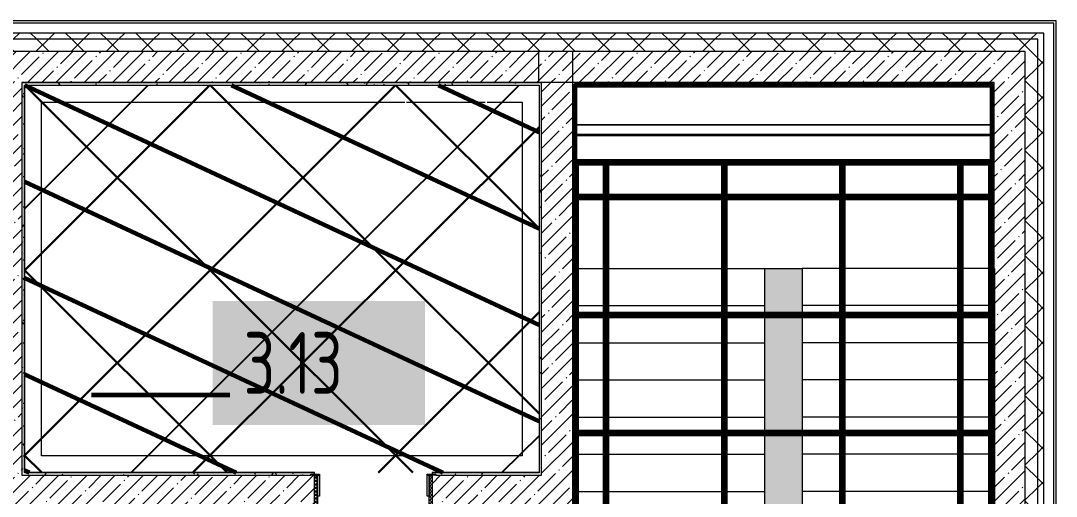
# Model space of a CAD drawing. Header units: millimetres. Extents: x -164500 to 426394, y -51911 to 102118.
# Drawn here: x 374187 to 382537, y 23510 to 27350 of the extents above; entities that cross this region are included whole.
import ezdxf

# ---------------------------------------------------------------- set-up
doc = ezdxf.new("R2010")
doc.units = ezdxf.units.MM
for name, color, linetype, lineweight in [('0) шлифовка', 5, 'Continuous', 60), ('1.4) Плинтус 5 вып', 6, 'Continuous', 60), ('336 лестницы', 150, 'Continuous', 120), ('374 ПК-4', 211, 'Continuous', 120), ('5.3) Л-7 Линолеум 4 вып', 230, 'Continuous', 30), ('A-DOOR-2', 7, 'Continuous', 5), ('A-DOOR-FRAM-2', 7, 'Continuous', 5), ('A-FLOR', 7, 'Continuous', 9), ('A-WALL', 7, 'Continuous', 5), ('I-WALL', 7, 'Continuous', 5), ('S-STRS', 7, 'Continuous', 9)]:
    doc.layers.add(name, color=color, linetype=linetype, lineweight=lineweight)
doc.layers.add('2) защита вин плитк', color=6, linetype='Continuous')
doc.layers.add('3.2.3) П-13.2', color=6, linetype='Continuous')
doc.layers.add('A-AREA-PATT-3', color=7, linetype='Continuous', lineweight=5, true_color=0xe6fae8, transparency=1)
for name, color, linetype, lineweight, true_color in [('A-DOOR-FRAM-1', 7, 'Continuous', 5, 0xc0c0c0), ('A-WALL-1', 9, 'Continuous', 5, 0x808080), ('A-WALL-FNSH-1', 9, 'Continuous', 5, 0x808080)]:
    doc.layers.add(name, color=color, linetype=linetype, lineweight=lineweight, true_color=true_color)
doc.styles.add('СПДС', font='ГОСТ тип А.ttf', dxfattribs={"width": 0.9})
pattern_1 = [(45, (289227.4, 1e-08), (-141.42136, 141.42136), []), (135, (289227.4, 1e-08), (-141.42136, -141.42136), [])]
pattern_2 = [(45, (289227.4, 1e-08), (-114.04925, 114.04925), []), (45, (289341.45, 1e-08), (-114.04925, 114.04925), [201.612, -40.322, 6.706, -33.617])]
pattern_3 = [(0, (289227.4, 1e-08), (243.84, 60.96), [20.117, -162.763, 20.117, -162.763, -975.36]), (0, (289227.4, 1e-08), (243.84, 60.96), [-365.76, 20.117, -345.643, 20.117, -162.763, -426.72]), (0, (289227.4, 1e-08), (243.84, 60.96), [-914.4, 20.117, -101.803, 20.117, -284.683]), (120, (289318.84, 30.48), (-174.71291, 180.691634), [20.117, -162.763, 20.117, -162.763, -975.36]), (120, (289318.84, 30.48), (-174.71291, 180.691634), [-365.76, 20.117, -345.643, 20.117, -162.763, -426.72]), (120, (289318.84, 30.48), (-174.71291, 180.691634), [-914.4, 20.117, -101.803, 20.117, -284.683]), (240, (289349.32, 152.4), (-69.12709, -241.651634), [20.117, -162.763, 20.117, -162.763, -975.36]), (240, (289349.32, 152.4), (-69.12709, -241.651634), [-365.76, 20.117, -345.643, 20.117, -162.763, -426.72]), (240, (289349.32, 152.4), (-69.12709, -241.651634), [-914.4, 20.117, -101.803, 20.117, -284.683])]

# ---------------------------------------------------------------- blocks, each defined once
blk = doc.blocks.new('Зашивка приборов отопления39 - Зашивка приборов отопления-33325432-Объем проектирования 3 этажа')
at = {"layer": 'A-WALL'}
for p, q in [((120724.7, 17931.2), (124084.7, 17931.2)), ((124084.7, 17931.2), (120724.7, 17931.2)), ((120724.7, 17856.2), (124084.7, 17856.2))]:
    blk.add_line(p, q, dxfattribs=at)

msp = doc.modelspace()

# ---------------------------------------------------------------- hatches: boundary and pattern name
at = {"layer": '0) шлифовка', "true_color": 0x2776bb}
h = msp.add_hatch(dxfattribs=at)
h.set_pattern_fill('ANSI31', color=152, scale=222, angle=110)
h.set_pattern_definition([(155, (374218.4, 26829), (-297.88, -638.81), [])])
h.paths.add_polyline_path([(378366.402, 26829), (374218.402, 26829), (374218.402, 23701), (376555.402, 23701), (378366.402, 23701)])
at = {"layer": '2) защита вин плитк'}
h = msp.add_hatch(dxfattribs=at)
h.set_pattern_fill('ANSI31', color=256, scale=333)
h.set_pattern_definition([(45, (374218.4, 26829), (-747.6, 747.6), [])])
h.paths.add_polyline_path([(378366.402, 26829), (374218.402, 26829), (374218.402, 23701), (376555.402, 23701), (378366.402, 23701)])
at = {"layer": '3.2.3) П-13.2'}
h = msp.add_hatch(dxfattribs=at)
h.set_pattern_fill('ANSI32', color=256, scale=222)
h.set_pattern_definition([(45, (374218.4, 26829), (-1495.2, 1495.2), []), (45, (375215.2, 26829), (-1495.2, 1495.2), [])])
h.paths.add_polyline_path([(378366.402, 26829), (374218.402, 26829), (374218.402, 23701), (376555.402, 23701), (378366.402, 23701)])
at = {"layer": '336 лестницы'}
h = msp.add_hatch(dxfattribs=at)
h.set_pattern_fill('ANSI37', color=256, scale=300, angle=45)
h.set_pattern_definition([(90, (205553.1, 26879), (-952.5, 0), []), (180, (205553.1, 26879), (-6e-14, -952.5), [])])
h.paths.add_polyline_path([(378658.402, 20414.776), (382012.121, 20414.776), (382014.446, 26205.358), (378660.727, 26205.358)])
at = {"layer": '5.3) Л-7 Линолеум 4 вып'}
h = msp.add_hatch(dxfattribs=at)
h.set_pattern_fill('ANSI37', color=256, scale=333)
h.set_pattern_definition([(45, (374218.4, 26829), (-747.6, 747.6), []), (135, (374218.4, 26829), (-747.6, -747.6), [])])
h.paths.add_polyline_path([(378366.402, 26829), (374218.402, 26829), (374218.402, 23701), (376555.402, 23701), (378366.402, 23701)])
at = {"layer": 'A-AREA-PATT-3'}
h = msp.add_hatch(color=256, dxfattribs=at)
h.paths.add_polyline_path([(380487.402, 21450), (380487.402, 25350), (380187.402, 25350), (380187.402, 21450), (380230.916, 21450)])
h.paths.add_polyline_path([(379556.549, 22836.509), (379550.549, 22836.509), (379552.755, 22842.393), (379555.864, 22843.265), (379556.376, 22839.953)])
h.paths.add_polyline_path([(379931.549, 21608.67), (379946.549, 21608.67), (379946.549, 21626.47), (379964.349, 21626.47), (379964.349, 21633.889), (380016.549, 21633.889), (380016.549, 21654.248), (379964.349, 21654.248), (379964.349, 22726.47), (379946.549, 22726.47), (379946.549, 22744.27), (379556.549, 22744.27), (379555.032, 22973.039), (379549.878, 22974.971), (379547.549, 22975.127), (379437.755, 22972.833), (379436.549, 22970.539), (379436.549, 22744.27), (379046.549, 22744.27), (379046.549, 22726.47), (379028.749, 22726.47), (379028.749, 21654.248), (378976.549, 21654.248), (378976.549, 21633.889), (379028.749, 21633.889), (379028.749, 21626.47), (379046.549, 21626.47), (379046.549, 21608.67), (379876.549, 21608.67)])
h.paths.add_polyline_path([(379442.549, 22814.829), (379442.549, 22836.509), (379436.549, 22836.509), (379439.185, 22842.718), (379442.565, 22841.402), (379442.57, 22814.833)])
h.paths.add_polyline_path([(379550.534, 22842.515), (379552.549, 22844.864), (379550.549, 22842.528)])
h.paths.add_polyline_path([(382027.402, 22903.119), (382027.402, 23129.59), (382017.402, 23129.59), (382017.402, 22903.119)])
at = {"layer": 'A-DOOR-2'}
h = msp.add_hatch(dxfattribs=at)
h.set_pattern_fill('FP_235', color=256, style=0, pattern_type=2)
h.set_pattern_definition([(225, (378844.313, 23365.315), (-14.14214, 14.14214), []), (135, (378844.313, 23365.315), (14.14214, 14.14214), [])])
h.paths.add_polyline_path([(377480.402, 23430), (377505.402, 23430), (377505.402, 23680), (377480.402, 23679.42), (377480.402, 23442.908)])
at = {"layer": 'A-DOOR-FRAM-2'}
h = msp.add_hatch(dxfattribs=at)
h.set_pattern_fill('FP_236', color=256, style=0, pattern_type=2)
h.set_pattern_definition([(315, (376721.518, 23365.315), (-14.1421, -14.1421), []), (225, (376721.518, 23365.315), (-14.1421, 14.1421), [])])
h.paths.add_polyline_path([(376580.402, 23430), (376580.402, 23680), (376555.402, 23680), (376555.402, 23430)])
at = {"layer": 'A-WALL'}
h = msp.add_hatch(dxfattribs=at)
h.set_pattern_fill('FP_24', color=256, style=0, pattern_type=2)
h.set_pattern_definition(pattern_1)
h.paths.add_polyline_path([(382406.468, 27200), (382437.402, 27200), (382437.402, 27250), (369577.402, 27250), (369577.402, 27200), (382387.402, 27200)])
h.paths.add_polyline_path([(363288.402, 27200), (363477.402, 27200), (363477.402, 27250), (362137.402, 27250), (362137.402, 27200), (363287.402, 27200)])
h.paths.add_polyline_path([(365577.402, 27200), (366477.402, 27200), (366477.402, 27250), (365577.402, 27250), (365577.402, 27210)])
h.paths.add_polyline_path([(359563.173, 27200), (360037.402, 27200), (360037.402, 27250), (358837.402, 27250), (358837.402, 27200), (359537.402, 27200)])
h.paths.add_polyline_path([(355747.039, 27200), (356337.402, 27200), (356337.402, 27250), (355747.039, 27250), (355747.039, 27243.054)])
h = msp.add_hatch(dxfattribs=at)
h.set_pattern_fill('FP_24', color=256, style=0, pattern_type=2)
h.set_pattern_definition(pattern_1)
h.paths.add_polyline_path([(375879.812, 27100), (382387.402, 27100), (382387.402, 27200), (369577.402, 27200), (369577.402, 27100), (373977.402, 27100)])
h.paths.add_polyline_path([(359537.402, 27100), (360037.402, 27100), (360037.402, 27200), (358837.402, 27200), (358837.402, 27100), (359019.285, 27100)])
h.paths.add_polyline_path([(355987.402, 27100), (356337.402, 27100), (356337.402, 27200), (355747.039, 27200), (355747.039, 27100), (355755.957, 27100)])
h.paths.add_polyline_path([(362137.402, 27100), (363477.402, 27100), (363477.402, 27200), (362137.402, 27200), (362137.402, 27140)])
h.paths.add_polyline_path([(365577.402, 27100), (366477.402, 27100), (366477.402, 27200), (365577.402, 27200), (365577.402, 27129.414)])
h = msp.add_hatch(dxfattribs=at)
h.set_pattern_fill('FP_24', color=256, style=0, pattern_type=2)
h.set_pattern_definition(pattern_1)
h.paths.add_polyline_path([(382437.402, 21400), (382437.402, 27200), (382387.402, 27200), (382387.402, 21400), (382406.468, 21400)])
h = msp.add_hatch(dxfattribs=at)
h.set_pattern_fill('FP_24', color=256, style=0, pattern_type=2)
h.set_pattern_definition(pattern_1)
h.paths.add_polyline_path([(382287.402, 21400), (382387.402, 21400), (382387.402, 27100), (382287.402, 27100), (382287.402, 21450)])
at = {"layer": 'I-WALL'}
h = msp.add_hatch(dxfattribs=at)
h.set_pattern_fill('FP_1', color=256, style=0, pattern_type=2)
h.set_pattern_definition(pattern_2)
h.paths.add_polyline_path([(377239.532, 26850), (378367.402, 26850), (378387.402, 27100), (373977.402, 27100), (373977.402, 26850), (376967.588, 26850)])
h = msp.add_hatch(dxfattribs=at)
h.set_pattern_fill('FP_1', color=256, style=0, pattern_type=2)
h.set_pattern_definition(pattern_2)
h.paths.add_polyline_path([(380187.402, 26850), (382037.402, 26850), (382037.402, 27100), (378387.266, 27098.299), (378367.402, 26850), (378637.402, 26850)])
h = msp.add_hatch(dxfattribs=at)
h.set_pattern_fill('FP_1', color=256, style=0, pattern_type=2)
h.set_pattern_definition(pattern_2)
h.paths.add_polyline_path([(382287.402, 21400), (382287.402, 27100), (382037.402, 27100), (382037.402, 21400)])
h = msp.add_hatch(dxfattribs=at)
h.set_pattern_fill('FP_1', color=256, style=0, pattern_type=2)
h.set_pattern_definition(pattern_2)
h.paths.add_polyline_path([(374197.402, 22700), (374197.402, 26850), (373977.402, 26850), (373977.402, 22700)])
h = msp.add_hatch(dxfattribs=at)
h.set_pattern_fill('FP_191', color=256, style=0, pattern_type=2)
h.set_pattern_definition(pattern_3)
h.paths.add_polyline_path([(378229.402, 26830), (378367.402, 26830), (378367.402, 26850), (374197.402, 26850), (374197.402, 26830), (378068.426, 26830)])
h = msp.add_hatch(dxfattribs=at)
h.set_pattern_fill('FP_191', color=256, style=0, pattern_type=2)
h.set_pattern_definition(pattern_3)
h.paths.add_polyline_path([(374197.402, 23680), (374217.402, 23680), (374215.402, 26829.1), (374197.402, 26830), (374197.402, 23700)])
h = msp.add_hatch(dxfattribs=at)
h.set_pattern_fill('FP_191', color=256, style=0, pattern_type=2)
h.set_pattern_definition(pattern_3)
h.paths.add_polyline_path([(378387.402, 23680), (378387.402, 26850), (378367.402, 26829), (378367.402, 23701)])
h.paths.add_polyline_path([(378367.402, 23680), (378387.402, 23680), (378367.402, 23700)])
h.paths.add_polyline_path([(378367.402, 26830), (378387.402, 26850), (378367.402, 26850), (378367.402, 26840)])
h = msp.add_hatch(dxfattribs=at)
h.set_pattern_fill('FP_1', color=256, style=0, pattern_type=2)
h.set_pattern_definition(pattern_2)
h.paths.add_polyline_path([(378387.402, 17270), (378637.402, 17270), (378637.402, 18325), (378387.402, 18325), (378387.402, 17271.66)])
h.paths.add_polyline_path([(378557.402, 19725), (378637.402, 19725), (378637.402, 26850), (378387.402, 26850), (378387.402, 19725), (378392.402, 19725)])
h = msp.add_hatch(dxfattribs=at)
h.set_pattern_fill('FP_191', color=256, style=0, pattern_type=2)
h.set_pattern_definition(pattern_3)
h.paths.add_polyline_path([(378637.402, 26830), (382016.402, 26830), (382016.402, 26850), (378637.402, 26850)])
h = msp.add_hatch(dxfattribs=at)
h.set_pattern_fill('FP_191', color=256, style=0, pattern_type=2)
h.set_pattern_definition(pattern_3)
h.paths.add_polyline_path([(378637.402, 17870), (378657.402, 17871), (378657.402, 18325), (378645.402, 18325), (378645.402, 18270), (378637.402, 18270), (378637.402, 18176.472)])
h.paths.add_polyline_path([(378657.402, 19725), (378657.402, 26829), (378637.402, 26830), (378637.557, 19780), (378645.402, 19780), (378645.402, 19725)])
h = msp.add_hatch(dxfattribs=at)
h.set_pattern_fill('FP_191', color=256, style=0, pattern_type=2)
h.set_pattern_definition(pattern_3)
h.paths.add_polyline_path([(382037.402, 17870), (382037.402, 26850), (382017.402, 26849.931), (382017.402, 17871)])
h = msp.add_hatch(dxfattribs=at)
h.set_pattern_fill('FP_1', color=256, style=0, pattern_type=2)
h.set_pattern_definition(pattern_2)
h.paths.add_polyline_path([(376555.402, 23430), (376555.402, 23680), (374197.402, 23680), (374197.402, 23430), (376525.402, 23430)])
h.paths.add_polyline_path([(378367.561, 23430), (378387.402, 23430), (378387.402, 23680), (377505.402, 23680), (377505.402, 23430), (378055.364, 23430)])
h = msp.add_hatch(dxfattribs=at)
h.set_pattern_fill('FP_191', color=256, style=0, pattern_type=2)
h.set_pattern_definition(pattern_3)
h.paths.add_polyline_path([(378055.364, 23680), (378367.402, 23680), (378365.802, 23700), (377505.402, 23700), (377507.635, 23688), (377535.402, 23687.895), (377535.402, 23680), (377847.402, 23680)])
h.paths.add_polyline_path([(374217.402, 23680), (374217.53, 23680.001), (376525.402, 23680), (376525.402, 23688), (376555.402, 23688), (376555.402, 23700), (374217.402, 23700)])

# ---------------------------------------------------------------- linework, layer by layer
at = {"layer": '0) шлифовка'}
msp.add_lwpolyline([(374757.864, 24328.154), (375872.811, 24328.154)], dxfattribs=at)
at = {"layer": '1.4) Плинтус 5 вып'}
msp.add_lwpolyline([(378658.402, 21490), (378658.402, 26829), (382017.402, 26829), (382016.402, 25350)], dxfattribs=at)
at = {"layer": '336 лестницы'}
msp.add_lwpolyline([(378658.402, 20414.776), (382012.121, 20414.776), (382014.446, 26205.358), (378660.727, 26205.358)], close=True, dxfattribs=at)
at = {"layer": '374 ПК-4'}
msp.add_lwpolyline([(382016.402, 25350), (382017.402, 17872), (378658.402, 17872), (378658.402, 21450)], dxfattribs=at)
at = {"layer": 'A-DOOR-FRAM-1'}
for p, q in [((376525.402, 23688), (376595.402, 23688)), ((376525.402, 23680), (376525.402, 23688)), ((376595.402, 23680), (376525.402, 23680)), ((376555.402, 23680), (376580.402, 23680)), ((376555.402, 23430), (376555.402, 23680)), ((376580.402, 23680), (376580.402, 23430)), ((376580.402, 23680), (376595.402, 23680)), ((376580.402, 23510), (376580.402, 23680)), ((376595.402, 23688), (376595.402, 23680)), ((376595.402, 23680), (376595.402, 23510)), ((377465.402, 23680), (377465.402, 23688)), ((377465.402, 23688), (377535.402, 23688)), ((377465.402, 23510), (377465.402, 23680)), ((377465.402, 23680), (377480.402, 23680)), ((377535.402, 23680), (377465.402, 23680)), ((377480.402, 23430), (377480.402, 23680)), ((377480.402, 23680), (377505.402, 23680)), ((377480.402, 23680), (377480.402, 23510)), ((377505.402, 23680), (377505.402, 23430)), ((377535.402, 23688), (377535.402, 23680)), ((376595.402, 23510), (376580.402, 23510)), ((377480.402, 23510), (377465.402, 23510))]:
    msp.add_line(p, q, dxfattribs=at)
at = {"layer": 'A-FLOR'}
for p, q in [((374355.402, 23838), (374355.402, 26692)), ((374355.402, 26692), (377284.15, 26692)), ((377297.889, 26692), (377933.4, 26692)), ((377947.14, 26692), (378229.402, 26692)), ((378229.402, 26692), (378229.402, 23838)), ((378657.402, 26420), (378657.402, 26435)), ((382017.402, 26420), (378657.402, 26420)), ((382017.402, 26435), (382017.402, 26420)), ((378229.402, 23838), (374355.402, 23838)), ((376555.402, 23700), (374217.402, 23700)), ((376555.402, 23688), (376555.402, 23700))]:
    msp.add_line(p, q, dxfattribs=at)
at = {"layer": 'A-WALL'}
for p, q in [((382517.402, 27330), (369577.402, 27330)), ((382517.402, 21400), (382517.402, 27330)), ((382437.402, 27250), (369577.402, 27250)), ((382437.402, 21400), (382437.402, 27250)), ((382387.402, 27200), (369577.402, 27200)), ((382387.402, 21400), (382387.402, 27200)), ((378637.402, 27100), (378637.402, 19780)), ((382287.402, 21400), (382287.402, 27100)), ((374197.402, 26850), (374197.402, 23680)), ((374217.402, 26830), (378367.402, 26830)), ((374217.402, 26830), (374217.402, 23700)), ((378367.402, 26830), (378367.402, 23700)), ((378657.402, 26830), (378657.402, 26829)), ((378657.402, 26830), (382017.402, 26830)), ((378657.402, 26829), (378657.402, 19725)), ((378658.402, 26829), (378657.402, 26829)), ((378657.402, 19725), (378657.402, 26829)), ((382016.402, 26829), (382016.402, 26830)), ((382037.402, 17270), (382037.402, 26850)), ((374197.402, 23680), (376525.402, 23680)), ((377535.402, 23680), (378387.402, 23680))]:
    msp.add_line(p, q, dxfattribs=at)
at = {"layer": 'A-WALL-1'}
for p, q in [((382287.402, 27100), (369577.402, 27100)), ((378387.402, 27100), (373977.402, 27100)), ((382037.402, 27100), (378362.402, 27100)), ((378362.402, 27100), (378362.402, 26850)), ((374197.402, 26850), (378387.402, 26850)), ((382037.402, 26850), (374197.402, 26850)), ((378387.402, 26850), (378387.402, 26850)), ((378387.402, 23680), (378387.402, 26850)), ((382017.402, 26830), (382017.402, 21450)), ((374217.402, 23700), (374217.402, 23700)), ((378367.402, 23700), (377505.402, 23700)), ((377505.402, 23700), (377505.402, 23688))]:
    msp.add_line(p, q, dxfattribs=at)
at = {"layer": 'A-WALL-FNSH-1'}
for p, q in [((382537.402, 27350), (369577.402, 27350)), ((382537.402, 21400), (382537.402, 27350)), ((374218.402, 26829), (378366.402, 26829)), ((374218.402, 23701), (374218.402, 26829)), ((378366.402, 26829), (378366.402, 23701)), ((378658.402, 26829), (382016.402, 26829)), ((378658.402, 21490), (378658.402, 26829)), ((382016.402, 26850), (382016.402, 26830)), ((382016.402, 26829), (382016.402, 26435)), ((382017.402, 26830), (382017.402, 26850)), ((376555.402, 23701), (374218.402, 23701)), ((376555.402, 23700), (376555.402, 23701)), ((378366.402, 23701), (377505.402, 23701)), ((377505.402, 23701), (377505.402, 23700))]:
    msp.add_line(p, q, dxfattribs=at)
at = {"layer": 'I-WALL'}
for p, q in [((382016.402, 17871), (382016.402, 26435)), ((382017.402, 24924.59), (382016.402, 24924.59))]:
    msp.add_line(p, q, dxfattribs=at)
at = {"layer": 'S-STRS'}
for p, q in [((378657.402, 25350), (380187.402, 25350)), ((378657.402, 25350), (380187.402, 25350)), ((380187.402, 25350), (380487.402, 25350)), ((380187.402, 25050), (380187.402, 25350)), ((382017.402, 25350), (380487.402, 25350)), ((380487.402, 25350), (380487.402, 25050)), ((382017.402, 25350), (380487.402, 25350)), ((378657.402, 25050), (380187.402, 25050)), ((378657.402, 25050), (380187.402, 25050)), ((380187.402, 24750), (380187.402, 25050)), ((380487.402, 25050), (380487.402, 24750)), ((382017.402, 25050), (380487.402, 25050)), ((382017.402, 25050), (380487.402, 25050)), ((378657.402, 24750), (380187.402, 24750)), ((378657.402, 24750), (380187.402, 24750)), ((380187.402, 24450), (380187.402, 24750)), ((380487.402, 24750), (380487.402, 24450)), ((382017.402, 24750), (380487.402, 24750)), ((382017.402, 24750), (380487.402, 24750)), ((378657.402, 24450), (380187.402, 24450)), ((378657.402, 24450), (380187.402, 24450)), ((380187.402, 24150), (380187.402, 24450)), ((380487.402, 24450), (380487.402, 24150)), ((382017.402, 24450), (380487.402, 24450)), ((382017.402, 24450), (380487.402, 24450)), ((378657.402, 24150), (380187.402, 24150)), ((378657.402, 24150), (380187.402, 24150)), ((380187.402, 23850), (380187.402, 24150)), ((380487.402, 24150), (380487.402, 23850)), ((382017.402, 24150), (380487.402, 24150)), ((382017.402, 24150), (380487.402, 24150)), ((378657.402, 23850), (380187.402, 23850)), ((378657.402, 23850), (380187.402, 23850)), ((380187.402, 23550), (380187.402, 23850)), ((380487.402, 23850), (380487.402, 23550)), ((382017.402, 23850), (380487.402, 23850)), ((382017.402, 23850), (380487.402, 23850)), ((378657.402, 23550), (380187.402, 23550)), ((378657.402, 23550), (380187.402, 23550)), ((380187.402, 23250), (380187.402, 23550)), ((380487.402, 23550), (380487.402, 23250)), ((382017.402, 23550), (380487.402, 23550)), ((382017.402, 23550), (380487.402, 23550))]:
    msp.add_line(p, q, dxfattribs=at)

# ---------------------------------------------------------------- block references
at = {"layer": 'A-WALL'}
msp.add_blockref('Зашивка приборов отопления39 - Зашивка приборов отопления-33325432-Объем проектирования 3 этажа', (257932.697, 8578.77), dxfattribs=at)

# ---------------------------------------------------------------- texts
at = {"insert": (375985.051, 24836.765), "char_height": 500, "width": 1212.1515, "attachment_point": 1, "style": 'СПДС', "bg_fill": 1, "box_fill_scale": 1.5, "bg_fill_color": 7, "bg_fill_true_color": 16777215, "bg_fill_transparency": 0}
msp.add_mtext('3.13', dxfattribs=at)

doc.saveas('drawing.dxf')
